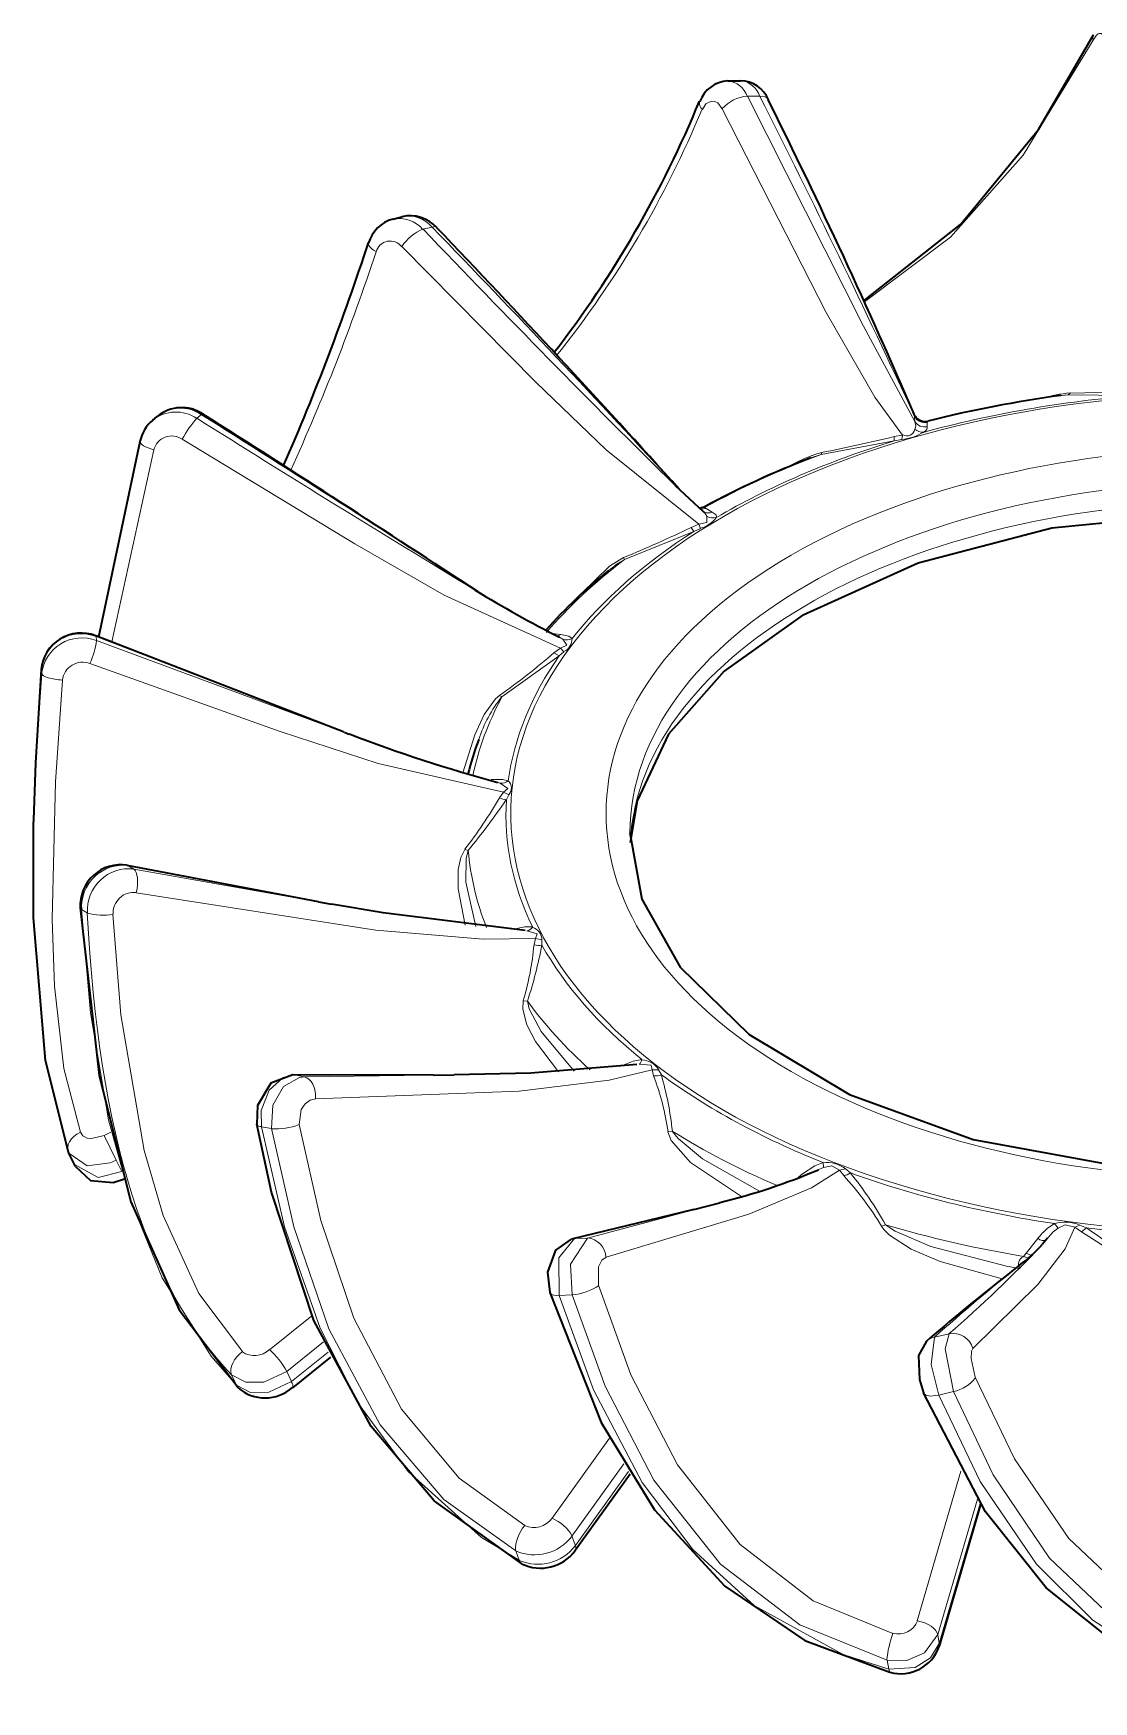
# Model space of a CAD drawing. Extents: x -131 to 1002, y -402 to 783.
# Drawn here: x 757.353 to 760.011, y 381.276 to 385.458 of the extents above; entities that cross this region are included whole.
import ezdxf

# ---------------------------------------------------------------- set-up
doc = ezdxf.new("R2010")
doc.units = 0

msp = doc.modelspace()

# ---------------------------------------------------------------- linework, layer by layer
at = {"color": 7, "lineweight": 35, "ltscale": 0.000784374}
msp.add_line((759.0942, 385.3384), (759.1256, 385.3389), dxfattribs=at)
at = {"color": 7, "lineweight": 13, "ltscale": 0.000801092}
msp.add_line((759.1429, 385.3001), (759.1749, 385.3), dxfattribs=at)
at = {"color": 7, "lineweight": 35, "ltscale": 0.00059476}
msp.add_line((758.2542, 384.9918), (758.2772, 384.9979), dxfattribs=at)
at = {"color": 7, "lineweight": 13, "ltscale": 0.000602166}
msp.add_line((758.3297, 384.9667), (758.3531, 384.9723), dxfattribs=at)
at = {"color": 7, "lineweight": 13, "ltscale": 0.00044942}
msp.add_line((759.9288, 384.5501), (759.9467, 384.5519), dxfattribs=at)
at = {"color": 7, "lineweight": 13, "ltscale": 0.000166845}
msp.add_line((759.9467, 384.5519), (759.9518, 384.5562), dxfattribs=at)
at = {"color": 7, "lineweight": 13, "ltscale": 0.004265}
msp.add_line((759.9467, 384.5519), (760.1173, 384.5501), dxfattribs=at)
at = {"color": 7, "lineweight": 13, "ltscale": 0.004301}
msp.add_line((759.9518, 384.5562), (760.1238, 384.5601), dxfattribs=at)
at = {"color": 7, "lineweight": 35, "ltscale": 0.000371591}
msp.add_line((757.6524, 384.4881), (757.6638, 384.4977), dxfattribs=at)
at = {"color": 7, "lineweight": 13, "ltscale": 0.000376605}
msp.add_line((757.7631, 384.4929), (757.775, 384.502), dxfattribs=at)
at = {"color": 7, "lineweight": 13, "ltscale": 9.48626e-05}
msp.add_line((757.775, 384.502), (757.7784, 384.5037), dxfattribs=at)
at = {"color": 7, "lineweight": 13, "ltscale": 6.68302e-05}
msp.add_line((759.5604, 384.5031), (759.5613, 384.5006), dxfattribs=at)
at = {"color": 7, "lineweight": 13, "ltscale": 0.000102532}
msp.add_line((759.5613, 384.5006), (759.5622, 384.4966), dxfattribs=at)
at = {"color": 7, "lineweight": 13, "ltscale": 0.000294558}
msp.add_line((759.5622, 384.4966), (759.5624, 384.4848), dxfattribs=at)
at = {"color": 7, "lineweight": 13, "ltscale": 5.16325e-05}
msp.add_line((759.5952, 384.4857), (759.5934, 384.4846), dxfattribs=at)
at = {"color": 7, "lineweight": 13, "ltscale": 0.000538711}
msp.add_line((759.5107, 384.4468), (759.532, 384.4504), dxfattribs=at)
at = {"color": 7, "lineweight": 13, "ltscale": 0.000265573}
msp.add_line((759.511, 384.4362), (759.5107, 384.4468), dxfattribs=at)
at = {"color": 7, "lineweight": 13, "ltscale": 0.00026753}
msp.add_line((759.5299, 384.4399), (759.532, 384.4504), dxfattribs=at)
at = {"color": 7, "lineweight": 13, "ltscale": 0.000309912}
msp.add_line((759.5624, 384.4848), (759.5651, 384.4727), dxfattribs=at)
at = {"color": 7, "lineweight": 13, "ltscale": 0.000190313}
msp.add_line((759.563, 384.4654), (759.5651, 384.4727), dxfattribs=at)
at = {"color": 7, "lineweight": 13, "ltscale": 0.000219477}
msp.add_line((759.5846, 384.4576), (759.5912, 384.4634), dxfattribs=at)
at = {"color": 7, "lineweight": 13, "ltscale": 6.42502e-05}
msp.add_line((759.5934, 384.4846), (759.5933, 384.482), dxfattribs=at)
at = {"color": 7, "lineweight": 13, "ltscale": 0.000261688}
msp.add_line((759.5933, 384.482), (759.5933, 384.4715), dxfattribs=at)
at = {"color": 7, "lineweight": 35, "ltscale": 0.012501}
msp.add_line((757.5176, 383.9454), (757.6205, 384.4348), dxfattribs=at)
at = {"color": 7, "lineweight": 13, "ltscale": 0.012319}
msp.add_line((757.55, 383.9323), (757.6555, 384.4136), dxfattribs=at)
at = {"color": 7, "lineweight": 13, "ltscale": 0.000674088}
msp.add_line((759.3022, 384.3934), (759.3278, 384.402), dxfattribs=at)
at = {"color": 7, "lineweight": 13, "ltscale": 0.00466}
msp.add_line((759.3278, 384.402), (759.511, 384.4362), dxfattribs=at)
at = {"color": 7, "lineweight": 13, "ltscale": 0.000130078}
msp.add_line((759.3278, 384.402), (759.3293, 384.407), dxfattribs=at)
at = {"color": 7, "lineweight": 13, "ltscale": 0.000482241}
msp.add_line((759.511, 384.4362), (759.5299, 384.4399), dxfattribs=at)
at = {"color": 7, "lineweight": 35, "ltscale": 0.002389}
msp.add_line((759.0329, 384.2587), (758.9628, 384.3237), dxfattribs=at)
at = {"color": 7, "lineweight": 35, "ltscale": 0.000300137}
msp.add_line((759.0347, 384.2702), (759.023, 384.2674), dxfattribs=at)
at = {"color": 7, "lineweight": 13, "ltscale": 0.000304913}
msp.add_line((759.0358, 384.2689), (759.0237, 384.2668), dxfattribs=at)
at = {"color": 7, "lineweight": 13, "ltscale": 0.000338498}
msp.add_line((759.0393, 384.2667), (759.0259, 384.265), dxfattribs=at)
at = {"color": 7, "lineweight": 13, "ltscale": 0.000154295}
msp.add_line((759.0329, 384.2587), (759.0372, 384.2543), dxfattribs=at)
at = {"color": 7, "lineweight": 35, "ltscale": 4.95911e-05}
msp.add_line((759.0345, 384.2575), (759.0329, 384.2587), dxfattribs=at)
at = {"color": 7, "lineweight": 13, "ltscale": 4.17391e-05}
msp.add_line((759.0349, 384.2703), (759.0358, 384.2689), dxfattribs=at)
at = {"color": 7, "lineweight": 13, "ltscale": 0.000104163}
msp.add_line((759.0358, 384.2689), (759.0393, 384.2667), dxfattribs=at)
at = {"color": 7, "lineweight": 13, "ltscale": 0.000204974}
msp.add_line((759.0413, 384.2472), (759.0372, 384.2543), dxfattribs=at)
at = {"color": 7, "lineweight": 13, "ltscale": 0.000449309}
msp.add_line((759.0393, 384.2667), (759.0549, 384.2578), dxfattribs=at)
at = {"color": 7, "lineweight": 13, "ltscale": 0.000300781}
msp.add_line((759.0549, 384.2578), (759.0645, 384.2505), dxfattribs=at)
at = {"color": 7, "lineweight": 13, "ltscale": 0.000160502}
msp.add_line((759.0652, 384.2441), (759.0645, 384.2505), dxfattribs=at)
at = {"color": 7, "lineweight": 13, "ltscale": 0.004686}
msp.add_line((758.835, 384.1389), (759.0087, 384.2094), dxfattribs=at)
at = {"color": 7, "lineweight": 13, "ltscale": 0.000534406}
msp.add_line((759.0017, 384.2193), (759.0216, 384.2271), dxfattribs=at)
at = {"color": 7, "lineweight": 13, "ltscale": 0.000302263}
msp.add_line((759.0087, 384.2094), (759.0017, 384.2193), dxfattribs=at)
at = {"color": 7, "lineweight": 13, "ltscale": 0.00045224}
msp.add_line((759.0087, 384.2094), (759.0252, 384.2167), dxfattribs=at)
at = {"color": 7, "lineweight": 13, "ltscale": 0.000274578}
msp.add_line((759.0252, 384.2167), (759.0216, 384.2271), dxfattribs=at)
at = {"color": 7, "lineweight": 13, "ltscale": 0.000135142}
msp.add_line((758.835, 384.1389), (758.8327, 384.1437), dxfattribs=at)
at = {"color": 7, "lineweight": 13, "ltscale": 5.18799e-05}
msp.add_line((757.5104, 383.946), (757.5094, 383.9478), dxfattribs=at)
at = {"color": 7, "lineweight": 35, "ltscale": 0.016712}
msp.add_line((758.1325, 383.7058), (757.5094, 383.9478), dxfattribs=at)
at = {"color": 7, "lineweight": 13, "ltscale": 0.000258127}
msp.add_line((757.5113, 383.9357), (757.5104, 383.946), dxfattribs=at)
at = {"color": 7, "lineweight": 13, "ltscale": 0.016712}
msp.add_line((758.134, 383.7052), (757.5104, 383.946), dxfattribs=at)
at = {"color": 7, "lineweight": 13, "ltscale": 0.000563354}
msp.add_line((758.6533, 383.9536), (758.6756, 383.9507), dxfattribs=at)
at = {"color": 7, "lineweight": 13, "ltscale": 0.000231336}
msp.add_line((758.6756, 383.9507), (758.6673, 383.9466), dxfattribs=at)
at = {"color": 7, "lineweight": 13, "ltscale": 0.000279612}
msp.add_line((758.6802, 383.9391), (758.6706, 383.9449), dxfattribs=at)
at = {"color": 7, "lineweight": 13, "ltscale": 0.00051208}
msp.add_line((758.6756, 383.9507), (758.6956, 383.9464), dxfattribs=at)
at = {"color": 7, "lineweight": 13, "ltscale": 0.000242952}
msp.add_line((758.7036, 383.9408), (758.6956, 383.9464), dxfattribs=at)
at = {"color": 7, "lineweight": 13, "ltscale": 0.016898}
msp.add_line((757.5113, 383.9357), (758.1451, 383.701), dxfattribs=at)
at = {"color": 7, "lineweight": 13, "ltscale": 0.000495779}
msp.add_line((758.6581, 383.905), (758.6743, 383.9164), dxfattribs=at)
at = {"color": 7, "lineweight": 13, "ltscale": 0.000377364}
msp.add_line((758.671, 383.8971), (758.6581, 383.905), dxfattribs=at)
at = {"color": 7, "lineweight": 13, "ltscale": 0.000397388}
msp.add_line((758.671, 383.8971), (758.6832, 383.9073), dxfattribs=at)
at = {"color": 7, "lineweight": 13, "ltscale": 0.000317243}
msp.add_line((758.6832, 383.9073), (758.6743, 383.9164), dxfattribs=at)
at = {"color": 7, "lineweight": 35, "ltscale": 0.005847}
msp.add_line((757.3728, 383.8631), (757.3585, 383.6296), dxfattribs=at)
at = {"color": 7, "lineweight": 13, "ltscale": 0.005829}
msp.add_line((757.3729, 383.8624), (757.3585, 383.6296), dxfattribs=at)
at = {"color": 7, "lineweight": 13, "ltscale": 0.000258645}
msp.add_line((757.3745, 383.8521), (757.3729, 383.8624), dxfattribs=at)
at = {"color": 7, "lineweight": 13, "ltscale": 0.004406}
msp.add_line((758.5278, 383.7943), (758.671, 383.8971), dxfattribs=at)
at = {"color": 7, "lineweight": 13, "ltscale": 0.000177763}
msp.add_line((758.5278, 383.7943), (758.522, 383.7983), dxfattribs=at)
at = {"color": 7, "lineweight": 35, "ltscale": 0.000298425}
msp.add_line((758.134, 383.7052), (758.1451, 383.701), dxfattribs=at)
at = {"color": 7, "lineweight": 35, "ltscale": 0.003574}
msp.add_line((757.3585, 383.6296), (757.3539, 383.4868), dxfattribs=at)
at = {"color": 7, "lineweight": 13, "ltscale": 0.000702024}
msp.add_line((758.5011, 383.5872), (758.5292, 383.5877), dxfattribs=at)
at = {"color": 7, "lineweight": 13, "ltscale": 0.000359363}
msp.add_line((758.5234, 383.5784), (758.5094, 383.5817), dxfattribs=at)
at = {"color": 7, "lineweight": 13, "ltscale": 0.000366269}
msp.add_line((758.5435, 383.5845), (758.5292, 383.5877), dxfattribs=at)
at = {"color": 7, "lineweight": 13, "ltscale": 0.000441003}
msp.add_line((758.5215, 383.5417), (758.532, 383.556), dxfattribs=at)
at = {"color": 7, "lineweight": 13, "ltscale": 0.00036891}
msp.add_line((758.545, 383.5491), (758.532, 383.556), dxfattribs=at)
at = {"color": 7, "lineweight": 13, "ltscale": 0.000341235}
msp.add_line((758.5388, 383.537), (758.545, 383.5491), dxfattribs=at)
at = {"color": 7, "lineweight": 35, "ltscale": 0.000142743}
msp.add_line((757.3539, 383.4868), (757.3537, 383.481), dxfattribs=at)
at = {"color": 7, "lineweight": 13, "ltscale": 0.000226171}
msp.add_line((758.4433, 383.4099), (758.4346, 383.4124), dxfattribs=at)
at = {"color": 7, "lineweight": 35, "ltscale": 0.012207}
msp.add_line((758.0678, 383.2808), (757.5882, 383.3723), dxfattribs=at)
at = {"color": 7, "lineweight": 13, "ltscale": 0.000406331}
msp.add_line((757.6048, 383.3624), (757.5911, 383.3712), dxfattribs=at)
at = {"color": 7, "lineweight": 13, "ltscale": 0.01213}
msp.add_line((758.0678, 383.2808), (757.5911, 383.3712), dxfattribs=at)
at = {"color": 7, "lineweight": 13, "ltscale": 0.012578}
msp.add_line((757.6048, 383.3624), (758.1002, 383.2748), dxfattribs=at)
at = {"color": 7, "lineweight": 35, "ltscale": 0.00082365}
msp.add_line((758.0678, 383.2808), (758.1002, 383.2748), dxfattribs=at)
at = {"color": 7, "lineweight": 13, "ltscale": 0.000126611}
msp.add_line((757.4739, 383.2617), (757.4706, 383.2655), dxfattribs=at)
at = {"color": 7, "lineweight": 13, "ltscale": 0.000416867}
msp.add_line((757.4882, 383.2531), (757.4739, 383.2617), dxfattribs=at)
at = {"color": 7, "lineweight": 13, "ltscale": 0.00083507}
msp.add_line((758.5525, 383.2112), (758.5852, 383.2179), dxfattribs=at)
at = {"color": 7, "lineweight": 13, "ltscale": 0.000471506}
msp.add_line((758.6041, 383.218), (758.5852, 383.2179), dxfattribs=at)
at = {"color": 7, "lineweight": 13, "ltscale": 0.000399446}
msp.add_line((758.6083, 383.1735), (758.6118, 383.1891), dxfattribs=at)
at = {"color": 7, "lineweight": 13, "ltscale": 0.000404128}
msp.add_line((758.6274, 383.1852), (758.6118, 383.1891), dxfattribs=at)
at = {"color": 7, "lineweight": 13, "ltscale": 0.00031904}
msp.add_line((758.6278, 383.1724), (758.6274, 383.1852), dxfattribs=at)
at = {"color": 7, "lineweight": 13, "ltscale": 0.000261371}
msp.add_line((758.5916, 383.0319), (758.5811, 383.0325), dxfattribs=at)
at = {"color": 7, "lineweight": 13, "ltscale": 0.000903034}
msp.add_line((758.8235, 382.8679), (758.857, 382.8814), dxfattribs=at)
at = {"color": 7, "lineweight": 13, "ltscale": 0.000538201}
msp.add_line((758.8781, 382.8856), (758.857, 382.8814), dxfattribs=at)
at = {"color": 7, "lineweight": 13, "ltscale": 0.000401167}
msp.add_line((758.908, 382.8445), (758.9041, 382.8601), dxfattribs=at)
at = {"color": 7, "lineweight": 13, "ltscale": 0.000410774}
msp.add_line((758.9205, 382.8595), (758.9041, 382.8601), dxfattribs=at)
at = {"color": 7, "lineweight": 13, "ltscale": 0.000345878}
msp.add_line((758.9274, 382.8475), (758.9205, 382.8595), dxfattribs=at)
at = {"color": 7, "lineweight": 35, "ltscale": 0.008803}
msp.add_line((758.3557, 382.8466), (758.0035, 382.8474), dxfattribs=at)
at = {"color": 7, "lineweight": 13, "ltscale": 0.000631419}
msp.add_line((758.0322, 382.8422), (758.0074, 382.847), dxfattribs=at)
at = {"color": 7, "lineweight": 13, "ltscale": 0.008705}
msp.add_line((758.3557, 382.8466), (758.0074, 382.847), dxfattribs=at)
at = {"color": 7, "lineweight": 13, "ltscale": 0.00939}
msp.add_line((758.0322, 382.8422), (758.4078, 382.847), dxfattribs=at)
at = {"color": 7, "lineweight": 35, "ltscale": 0.001303}
msp.add_line((758.3557, 382.8466), (758.4078, 382.847), dxfattribs=at)
at = {"color": 7, "lineweight": 13, "ltscale": 0.000478025}
msp.add_line((757.5304, 382.6949), (757.5475, 382.7033), dxfattribs=at)
at = {"color": 7, "lineweight": 13, "ltscale": 0.001721}
msp.add_line((757.5304, 382.6949), (757.5607, 382.6331), dxfattribs=at)
at = {"color": 7, "lineweight": 13, "ltscale": 0.000641996}
msp.add_line((757.95, 382.7126), (757.9247, 382.7172), dxfattribs=at)
at = {"color": 7, "lineweight": 13, "ltscale": 0.000277401}
msp.add_line((758.9548, 382.7061), (758.9438, 382.7045), dxfattribs=at)
at = {"color": 7, "lineweight": 35, "ltscale": 0.000210479}
msp.add_line((757.4444, 382.6461), (757.441, 382.6538), dxfattribs=at)
at = {"color": 7, "lineweight": 35, "ltscale": 0.000793624}
msp.add_line((757.4586, 382.6177), (757.4444, 382.6461), dxfattribs=at)
at = {"color": 7, "lineweight": 13, "ltscale": 0.00078953}
msp.add_line((757.5748, 382.6048), (757.5607, 382.6331), dxfattribs=at)
at = {"color": 7, "lineweight": 13, "ltscale": 0.000905239}
msp.add_line((759.2815, 382.5989), (759.3117, 382.6189), dxfattribs=at)
at = {"color": 7, "lineweight": 13, "ltscale": 0.000563019}
msp.add_line((759.3326, 382.6273), (759.3117, 382.6189), dxfattribs=at)
at = {"color": 7, "lineweight": 13, "ltscale": 0.000432414}
msp.add_line((759.334, 382.615), (759.3181, 382.6084), dxfattribs=at)
at = {"color": 7, "lineweight": 13, "ltscale": 0.000311153}
msp.add_line((759.3326, 382.6273), (759.334, 382.615), dxfattribs=at)
at = {"color": 7, "lineweight": 13, "ltscale": 0.000383806}
msp.add_line((759.3888, 382.6113), (759.3737, 382.6087), dxfattribs=at)
at = {"color": 7, "lineweight": 13, "ltscale": 0.000443776}
msp.add_line((759.3845, 382.5947), (759.3737, 382.6087), dxfattribs=at)
at = {"color": 7, "lineweight": 13, "ltscale": 0.000404171}
msp.add_line((759.4015, 382.6013), (759.3888, 382.6113), dxfattribs=at)
at = {"color": 7, "lineweight": 13, "ltscale": 0.000492358}
msp.add_line((759.266, 382.5868), (759.2815, 382.5989), dxfattribs=at)
at = {"color": 7, "lineweight": 13, "ltscale": 0.008595}
msp.add_line((758.7421, 382.4377), (759.0742, 382.5266), dxfattribs=at)
at = {"color": 7, "lineweight": 35, "ltscale": 0.001682}
msp.add_line((759.009, 382.5099), (759.0742, 382.5266), dxfattribs=at)
at = {"color": 7, "lineweight": 35, "ltscale": 0.007894}
msp.add_line((759.009, 382.5099), (758.7021, 382.4357), dxfattribs=at)
at = {"color": 7, "lineweight": 13, "ltscale": 0.007717}
msp.add_line((759.009, 382.5099), (758.7092, 382.4367), dxfattribs=at)
at = {"color": 7, "lineweight": 13, "ltscale": 0.000824359}
msp.add_line((758.7421, 382.4377), (758.7092, 382.4367), dxfattribs=at)
at = {"color": 7, "lineweight": 13, "ltscale": 0.000269856}
msp.add_line((759.4892, 382.4716), (759.4791, 382.4678), dxfattribs=at)
at = {"color": 7, "lineweight": 13, "ltscale": 0.001158}
msp.add_line((759.842, 382.4006), (759.8713, 382.4366), dxfattribs=at)
at = {"color": 7, "lineweight": 35, "ltscale": 0.000494291}
msp.add_line((759.8951, 382.438), (759.8825, 382.4227), dxfattribs=at)
at = {"color": 7, "lineweight": 13, "ltscale": 0.000642521}
msp.add_line((759.8924, 382.4345), (759.9095, 382.4537), dxfattribs=at)
at = {"color": 7, "lineweight": 13, "ltscale": 0.000549793}
msp.add_line((759.9126, 382.4744), (759.8945, 382.462), dxfattribs=at)
at = {"color": 7, "lineweight": 13, "ltscale": 0.000396729}
msp.add_line((759.9222, 382.4632), (759.9095, 382.4537), dxfattribs=at)
at = {"color": 7, "lineweight": 13, "ltscale": 0.000369077}
msp.add_line((759.9126, 382.4744), (759.9222, 382.4632), dxfattribs=at)
at = {"color": 7, "lineweight": 13, "ltscale": 0.00033031}
msp.add_line((759.976, 382.4705), (759.9639, 382.4652), dxfattribs=at)
at = {"color": 7, "lineweight": 13, "ltscale": 0.000498161}
msp.add_line((759.9803, 382.4539), (759.9639, 382.4652), dxfattribs=at)
at = {"color": 7, "lineweight": 13, "ltscale": 0.000457647}
msp.add_line((759.9929, 382.4635), (759.976, 382.4705), dxfattribs=at)
at = {"color": 7, "lineweight": 13, "ltscale": 0.000395677}
msp.add_line((759.9929, 382.4635), (759.9803, 382.4539), dxfattribs=at)
at = {"color": 7, "lineweight": 13, "ltscale": 0.000279382}
msp.add_line((759.8348, 382.3921), (759.842, 382.4006), dxfattribs=at)
at = {"color": 7, "lineweight": 13, "ltscale": 0.000352877}
msp.add_line((759.842, 382.4006), (759.8548, 382.3946), dxfattribs=at)
at = {"color": 7, "lineweight": 13, "ltscale": 0.000178658}
msp.add_line((759.8027, 382.3657), (759.7957, 382.3671), dxfattribs=at)
at = {"color": 7, "lineweight": 13, "ltscale": 0.000496511}
msp.add_line((759.8223, 382.3621), (759.8027, 382.3657), dxfattribs=at)
at = {"color": 7, "lineweight": 13, "ltscale": 0.000318485}
msp.add_line((759.8348, 382.3921), (759.8467, 382.3874), dxfattribs=at)
at = {"color": 7, "lineweight": 13, "ltscale": 0.000830757}
msp.add_line((758.7041, 382.2958), (758.6709, 382.2945), dxfattribs=at)
at = {"color": 7, "lineweight": 13, "ltscale": 0.003392}
msp.add_line((757.9455, 382.1582), (758.0513, 382.2432), dxfattribs=at)
at = {"color": 7, "lineweight": 13, "ltscale": 0.000949835}
msp.add_line((759.6488, 382.1978), (759.6117, 382.1897), dxfattribs=at)
at = {"color": 7, "lineweight": 13, "ltscale": 0.002949}
msp.add_line((757.9882, 382.1038), (758.0801, 382.1776), dxfattribs=at)
at = {"color": 7, "lineweight": 13, "ltscale": 0.002952}
msp.add_line((758.0922, 382.1522), (758.0001, 382.0782), dxfattribs=at)
at = {"color": 7, "lineweight": 13, "ltscale": 0.000705836}
msp.add_line((758.0001, 382.0782), (757.9882, 382.1038), dxfattribs=at)
at = {"color": 7, "lineweight": 35, "ltscale": 0.003064}
msp.add_line((758.0983, 382.1396), (758.0027, 382.0629), dxfattribs=at)
at = {"color": 7, "lineweight": 13, "ltscale": 0.00071871}
msp.add_line((757.8625, 382.0695), (757.8502, 382.0955), dxfattribs=at)
at = {"color": 7, "lineweight": 13, "ltscale": 0.000186421}
msp.add_line((757.8625, 382.0695), (757.8667, 382.0634), dxfattribs=at)
at = {"color": 7, "lineweight": 13, "ltscale": 0.000951841}
msp.add_line((759.6596, 382.0532), (759.6225, 382.0447), dxfattribs=at)
at = {"color": 7, "lineweight": 13, "ltscale": 0.006165}
msp.add_line((758.6534, 381.7359), (758.7971, 381.9363), dxfattribs=at)
at = {"color": 7, "lineweight": 13, "ltscale": 0.005579}
msp.add_line((758.7033, 381.6909), (758.8334, 381.8722), dxfattribs=at)
at = {"color": 7, "lineweight": 13, "ltscale": 0.005715}
msp.add_line((758.845, 381.8531), (758.7117, 381.6674), dxfattribs=at)
at = {"color": 7, "lineweight": 13, "ltscale": 0.009768}
msp.add_line((759.5689, 381.4788), (759.6783, 381.8539), dxfattribs=at)
at = {"color": 7, "lineweight": 35, "ltscale": 0.005903}
msp.add_line((758.8491, 381.8467), (758.7114, 381.6548), dxfattribs=at)
at = {"color": 7, "lineweight": 13, "ltscale": 0.008846}
msp.add_line((759.62, 381.4442), (759.7194, 381.7838), dxfattribs=at)
at = {"color": 7, "lineweight": 35, "ltscale": 0.009259}
msp.add_line((759.7275, 381.7707), (759.6234, 381.4153), dxfattribs=at)
at = {"color": 7, "lineweight": 13, "ltscale": 0.009134}
msp.add_line((759.7264, 381.7725), (759.6238, 381.4219), dxfattribs=at)
at = {"color": 7, "lineweight": 13, "ltscale": 0.000624062}
msp.add_line((758.7117, 381.6674), (758.7033, 381.6909), dxfattribs=at)
at = {"color": 7, "lineweight": 13, "ltscale": 0.000634362}
msp.add_line((758.5713, 381.6304), (758.5625, 381.6542), dxfattribs=at)
at = {"color": 7, "lineweight": 13, "ltscale": 0.000564924}
msp.add_line((759.6238, 381.4219), (759.62, 381.4442), dxfattribs=at)
at = {"color": 7, "lineweight": 13, "ltscale": 0.000164287}
msp.add_line((759.6238, 381.4219), (759.6234, 381.4153), dxfattribs=at)
at = {"color": 7, "lineweight": 13, "ltscale": 0.000571879}
msp.add_line((759.4975, 381.3577), (759.4932, 381.3802), dxfattribs=at)
at = {"color": 7, "lineweight": 13, "ltscale": 0.000210023}
msp.add_line((759.4975, 381.3577), (759.4999, 381.3497), dxfattribs=at)
at = {"color": 7, "lineweight": 35}
for points in [[(759.4353, 384.7881), (759.6768, 384.9782), (759.8727, 385.2166), (760.0105, 385.4543)], [(759.283, 383.9999), (759.5706, 384.1302), (759.9063, 384.2182), (760.3229, 384.2594), (760.7433, 384.2341), (761.1351, 384.1444), (761.4301, 384.0191), (761.662, 383.8593), (761.8079, 383.6927), (761.8863, 383.5123), (761.8981, 383.4292)], [(759.283, 383.9999), (759.0847, 383.8587), (758.9448, 383.7007), (758.8665, 383.5337), (758.8494, 383.4297)], [(757.441, 382.6538), (757.3835, 382.8829), (757.3532, 383.2409), (757.3537, 383.481)], [(758.8487, 383.4538), (758.8783, 383.2879), (758.9742, 383.1169), (759.1471, 382.9486), (759.3989, 382.7982), (759.7089, 382.6852), (760.1104, 382.6117), (760.5322, 382.6034), (760.9418, 382.661), (761.2651, 382.7617), (761.4645, 382.8587)], [(758.5861, 383.2086), (758.2298, 383.2531), (758.1002, 383.2748)], [(757.4706, 383.2655), (757.5179, 382.8453), (757.5974, 382.5291), (757.7186, 382.2581), (757.8667, 382.0634)], [(758.8661, 382.8731), (758.6005, 382.8517), (758.4078, 382.847)], [(758.0035, 382.8474), (757.9486, 382.8266), (757.9148, 382.7706), (757.9134, 382.7232)], [(758.577, 381.6221), (758.3575, 381.7794), (758.1997, 381.9658), (758.0563, 382.2313), (757.9503, 382.5532), (757.9134, 382.7232)], [(757.4586, 382.6177), (757.4967, 382.5824), (757.5531, 382.5774), (757.584, 382.5878)], [(758.701, 382.4355), (758.6616, 382.4078), (758.6423, 382.3528), (758.6476, 382.3013)], [(758.6476, 382.3013), (758.7768, 381.9755), (758.9102, 381.7567), (759.0862, 381.5652), (759.2867, 381.4297), (759.4999, 381.3497)], [(759.5922, 382.1799), (759.5719, 382.144), (759.5741, 382.0839), (759.5845, 382.0504)], [(760.5258, 381.2762), (760.3021, 381.3119), (760.0864, 381.4058), (759.8918, 381.5611), (759.7394, 381.7523), (759.5845, 382.0504)]]:
    msp.add_lwpolyline(points, dxfattribs=at)
at = {"color": 7, "lineweight": 13}
for points in [[(760.0098, 385.4409), (760.0177, 385.4528), (760.0219, 385.4562), (760.0259, 385.4576), (760.0297, 385.457), (760.033, 385.4545), (760.0359, 385.4496), (760.0394, 385.4346)], [(759.4369, 384.7847), (759.6519, 384.9468), (759.8342, 385.1521), (760.0098, 385.4409)], [(759.0301, 385.2671), (759.039, 385.2807), (759.0529, 385.288), (759.0614, 385.2871), (759.0685, 385.2833), (759.08, 385.2689)], [(759.1429, 385.3001), (759.4342, 384.7235), (759.5624, 384.4848)], [(759.08, 385.2689), (759.3406, 384.7576), (759.4624, 384.5457), (759.532, 384.4504)], [(758.2767, 384.9237), (758.6128, 384.5832), (758.7886, 384.4137), (759.0216, 384.2271)], [(757.7263, 384.4407), (758.1586, 384.178), (758.3832, 384.0498), (758.6743, 383.9164)], [(759.0216, 384.2271), (759.0413, 384.2319), (759.0413, 384.2472)], [(758.6931, 384.0204), (758.7973, 384.1219), (758.8327, 384.1437)], [(758.6743, 383.9164), (758.6901, 383.9246), (758.6802, 383.9391)], [(757.4951, 383.8781), (757.9722, 383.7075), (758.2178, 383.6278), (758.532, 383.556)], [(757.4714, 382.7034), (757.4297, 382.8635), (757.4059, 383.0696), (757.4, 383.2377), (757.4084, 383.5819), (757.4264, 383.8368)], [(758.4298, 383.6044), (758.46, 383.6998), (758.4834, 383.75), (758.5115, 383.7893), (758.522, 383.7983)], [(758.532, 383.556), (758.5425, 383.5652), (758.5234, 383.5784)], [(758.4355, 383.2226), (758.4182, 383.3133), (758.4183, 383.3623), (758.4244, 383.3923), (758.4346, 383.4124)], [(758.4626, 383.2194), (758.4376, 383.3301), (758.4379, 383.3901), (758.4433, 383.4099)], [(757.6113, 383.3038), (758.2119, 383.2101), (758.4803, 383.1869), (758.6118, 383.1891)], [(757.4739, 383.2617), (757.4965, 383.0023), (757.5418, 382.7346), (757.5982, 382.5293), (757.676, 382.3383), (757.7987, 382.1418), (757.8625, 382.0695)], [(757.8776, 382.1538), (757.7681, 382.2993), (757.6789, 382.495), (757.631, 382.6575), (757.5726, 382.9977), (757.5528, 383.2496)], [(758.6118, 383.1891), (758.616, 383.2003), (758.5897, 383.2084)], [(758.6693, 382.8546), (758.6119, 382.9304), (758.5901, 382.9728), (758.5797, 383.0119), (758.5811, 383.0325)], [(758.709, 382.8568), (758.6257, 382.9558), (758.5959, 383.0124), (758.5916, 383.0319)], [(758.0605, 382.7871), (758.5707, 382.8065), (758.7968, 382.8336), (758.9041, 382.8601)], [(758.9041, 382.8601), (758.9019, 382.8712), (758.8713, 382.8738)], [(758.0074, 382.847), (757.9791, 382.8403), (757.9439, 382.8088), (757.9243, 382.7576), (757.9247, 382.7172)], [(757.95, 382.7126), (757.9538, 382.7713), (757.9805, 382.8178), (758.0202, 382.8409), (758.0322, 382.8422)], [(758.0194, 382.7227), (758.0247, 382.7603), (758.0342, 382.7744), (758.0469, 382.7838), (758.0605, 382.7871)], [(757.4714, 382.7034), (757.4776, 382.6944), (757.4879, 382.6889), (757.4989, 382.6873), (757.5304, 382.6949)], [(757.9247, 382.7172), (757.9827, 382.4659), (758.0718, 382.2119), (758.1693, 382.0218), (758.2925, 381.8526), (758.4765, 381.6878), (758.5713, 381.6304)], [(758.5625, 381.6542), (758.3821, 381.7825), (758.2227, 381.9697), (758.0939, 382.2106), (758.0057, 382.4665), (757.95, 382.7126)], [(758.5848, 381.7176), (758.4202, 381.836), (758.2759, 382.0091), (758.1566, 382.2373), (758.0735, 382.4818), (758.0194, 382.7227)], [(759.1285, 382.5421), (759.0001, 382.6277), (758.952, 382.683), (758.9438, 382.7045)], [(759.1733, 382.5555), (759.0303, 382.6365), (758.9693, 382.6873), (758.9548, 382.7061)], [(757.4424, 382.6508), (757.488, 382.619), (757.5457, 382.6266), (757.5607, 382.6331)], [(757.5748, 382.6048), (757.5159, 382.5899), (757.4567, 382.6222)], [(758.7888, 382.3903), (759.1469, 382.498), (759.3036, 382.5642), (759.3737, 382.6087)], [(759.3737, 382.6087), (759.3542, 382.6193), (759.334, 382.615)], [(758.7092, 382.4367), (758.6704, 382.3888), (758.6709, 382.2945)], [(758.7041, 382.2958), (758.6997, 382.3726), (758.7421, 382.4377)], [(759.7818, 382.3363), (759.626, 382.3794), (759.5536, 382.4106), (759.4993, 382.4456), (759.4849, 382.4597), (759.4791, 382.4678)], [(759.7957, 382.3671), (759.6024, 382.4173), (759.5134, 382.4555), (759.4892, 382.4716)], [(759.7083, 382.1612), (759.8712, 382.322), (759.9394, 382.4113), (759.9639, 382.4652)], [(759.9639, 382.4652), (759.9394, 382.4713), (759.9222, 382.4632)], [(758.77, 382.3198), (758.7697, 382.3659), (758.7783, 382.383), (758.7888, 382.3903)], [(759.5078, 381.4473), (759.3076, 381.5291), (759.1252, 381.6699), (758.9678, 381.8701), (758.8511, 382.0954), (758.77, 382.3198)], [(758.6709, 382.2945), (758.7572, 382.058), (758.8796, 381.8253), (759.0065, 381.6576), (759.16, 381.5175), (759.3828, 381.3945), (759.4975, 381.3577)], [(759.4932, 381.3802), (759.2748, 381.4686), (759.0759, 381.6204), (758.9087, 381.8314), (758.7866, 382.067), (758.7041, 382.2958)], [(759.6117, 382.1897), (759.6032, 382.1216), (759.6225, 382.0447)], [(759.6596, 382.0532), (759.6389, 382.1602), (759.6488, 382.1978)], [(759.7141, 382.0894), (759.7036, 382.136), (759.7049, 382.1544), (759.7069, 382.1595), (759.7083, 382.1613)], [(757.8502, 382.0955), (757.8857, 382.077), (757.9308, 382.0771), (757.9882, 382.1038)], [(758.0001, 382.0782), (757.9437, 382.0516), (757.8978, 382.0513), (757.8625, 382.0695)], [(760.5352, 381.3756), (760.3236, 381.4157), (760.1251, 381.5184), (759.9484, 381.685), (759.8123, 381.8848), (759.7141, 382.0894)], [(759.6225, 382.0447), (759.7266, 381.8278), (759.8679, 381.621), (760.009, 381.4805), (760.1747, 381.3734), (760.4095, 381.2973), (760.5293, 381.2844)], [(760.5301, 381.3065), (760.3001, 381.3495), (760.0854, 381.4601), (759.8998, 381.6357), (759.7589, 381.8445), (759.6596, 382.0532)], [(759.4932, 381.3802), (759.5428, 381.3795), (759.587, 381.3989), (759.62, 381.4442)], [(759.6238, 381.4219), (759.6022, 381.3863), (759.5631, 381.3619), (759.4975, 381.3577)]]:
    msp.add_lwpolyline(points, dxfattribs=at)
for centre, radius, start, end in [((760.027, 385.4468), 0.0182, 155.6729, 198.8274), ((759.0867, 385.2809), 0.0586, 18.8381, 82.5372), ((759.1183, 385.2809), 0.0591, 18.5738, 82.1501), ((759.0425, 385.2829), 0.0197, 168.9297, 231.8042), ((759.15, 385.2068), 0.0937, 94.3416, 138.4162), ((735.0673, 373.1497), 26.9958, 24.85524, 26.7482), ((759.179, 385.278), 0.022, 38.3025, 100.421), ((756.6556, 386.2518), 2.5696, 321.4629, 337.4763), ((758.2702, 384.916), 0.0778, 40.4278, 101.8845), ((758.2932, 384.9218), 0.078, 40.0568, 101.8305), ((758.3785, 384.8542), 0.1231, 113.4289, 145.6804), ((780.4648, 406.0825), 30.591, 223.64999, 225.3401), ((733.2442, 360.6836), 34.9338, 42.57093, 44.04869), ((758.358, 384.9619), 0.0113, 55.7436, 115.0977), ((753.1056, 386.5892), 5.3755, 335.5337, 341.8015), ((758.22, 384.9383), 0.0281, 192.0244, 254.8709), ((758.2477, 384.9009), 0.0363, 38.1146, 165.1401), ((759.9813, 384.2161), 0.3417, 94.9463, 106.8112), ((757.7105, 384.4148), 0.0938, 56.066, 128.3792), ((757.7219, 384.4242), 0.0939, 55.6915, 128.3475), ((757.9741, 384.3075), 0.2811, 138.6976, 151.7454), ((782.8773, 424.3457), 47.1058, 237.78196, 238.77902), ((729.9266, 340.2935), 52.2485, 56.88922, 57.79179), ((759.5881, 384.5141), 0.03, 206.8153, 280.2601), ((759.5884, 384.5122), 0.0306, 210.7579, 278.9948), ((757.6997, 384.4028), 0.0458, 54.9807, 166.3599), ((758.5258, 388.4968), 4.168, 281.1149, 283.6693), ((759.5189, 384.5642), 0.1247, 275.0863, 301.6557), ((759.5425, 384.4686), 0.02, 239.9139, 351.1131), ((759.5876, 384.5008), 0.0298, 212.4991, 281.0506), ((759.583, 384.4868), 0.0292, 226.9493, 273.0978), ((759.5848, 384.4695), 0.00877, 316.5213, 13.6022), ((759.4481, 384.015), 0.4101, 106.8637, 120.6754), ((759.0082, 384.2842), 0.0692, 284.136, 324.8235), ((759.0443, 384.2819), 0.0263, 247.9747, 293.6858), ((759.057, 384.2745), 0.0316, 240.0584, 285.0345), ((757.647, 387.0223), 3.1132, 292.3864, 295.7943), ((758.9644, 383.9107), 0.2624, 119.5637, 130.1762), ((757.4731, 383.8517), 0.1012, 68.3988, 173.9226), ((757.4746, 383.8412), 0.1012, 68.7743, 173.7495), ((757.3232, 383.9604), 0.1902, 334.4331, 352.5251), ((757.3993, 385.3717), 1.9329, 305.5101, 310.6389), ((758.6898, 383.9673), 0.0299, 251.1036, 297.4271), ((758.6686, 383.9396), 0.0348, 294.4342, 2.0494), ((757.4767, 383.8303), 0.0511, 68.954, 172.6195), ((764.1882, 383.2843), 6.8373, 175.23629, 178.35129), ((758.7787, 383.5905), 0.3237, 140.9085, 162.5298), ((758.5268, 383.6026), 0.0246, 261.9788, 312.6299), ((758.5266, 383.5658), 0.0247, 317.9837, 47.8544), ((757.5497, 384.1002), 1.1207, 322.1453, 330.1185), ((756.8185, 384.7268), 2.0916, 320.9742, 325.33), ((758.5401, 383.5744), 0.0375, 240.3689, 267.9761), ((757.5787, 383.2682), 0.1046, 83.1367, 183.562), ((757.5931, 383.2592), 0.1047, 83.5135, 183.3734), ((757.6054, 383.2519), 0.0526, 83.6127, 182.515), ((757.5258, 383.3895), 0.1421, 254.6006, 280.9201), ((758.5878, 383.2262), 0.0181, 276.2298, 333.3071), ((758.5961, 383.1863), 0.0317, 357.8875, 75.9479), ((757.8813, 383.2396), 0.7298, 343.515, 354.8021), ((757.5271, 383.3795), 1.1199, 341.9193, 349.3483), ((758.6204, 383.2141), 0.0424, 253.4644, 280.1315), ((758.8633, 382.8857), 0.0146, 303.8519, 359.6261), ((758.8765, 382.8328), 0.052, 31.1518, 88.1599), ((758.2977, 382.6124), 0.6528, 8.1096, 20.8251), ((758.9114, 382.8879), 0.0435, 265.4779, 291.6121), ((758.1052, 382.6131), 0.8548, 6.2429, 15.908), ((757.9237, 382.73), 0.0126, 213.6389, 274.4082), ((757.9613, 382.8724), 0.1605, 265.9402, 291.2024), ((759.3422, 382.5505), 0.0769, 52.4826, 97.1046), ((758.8066, 382.063), 0.785, 31.0535, 42.616), ((759.3784, 382.6351), 0.041, 278.5702, 304.3088), ((758.6788, 382.0156), 0.93, 29.3663, 39.023), ((759.9396, 382.3842), 0.0938, 67.1738, 106.6493), ((758.7381, 382.3882), 0.0503, 2.3916, 85.3739), ((759.9849, 382.3561), 0.1392, 130.496, 144.6959), ((759.8845, 382.4512), 0.0191, 227.7501, 295.1332), ((759.452, 381.5718), 1.028, 49.3125, 59.0854), ((759.3542, 381.4959), 1.1592, 47.9632, 56.5735), ((757.5439, 384.6359), 3.2203, 310.804, 316.5769), ((762.8684, 378.5569), 4.8786, 128.5934, 131.8756), ((759.8434, 382.3724), 0.0208, 113.4834, 214.1429), ((758.6953, 382.425), 0.1294, 273.9136, 305.3867), ((758.6637, 382.3173), 0.0233, 225.0004, 287.5803), ((759.6215, 382.1456), 0.0451, 102.4851, 130.452), ((759.6586, 382.1473), 0.0516, 15.6189, 100.9512), ((757.9075, 382.1971), 0.0536, 235.3304, 314.3237), ((757.813, 382.0101), 0.1988, 28.1641, 48.195), ((757.9871, 382.0672), 0.0166, 344.5884, 40.1954), ((759.6459, 382.1362), 0.0835, 279.361, 325.4962), ((758.6075, 381.769), 0.0565, 246.124, 324.2841), ((758.6158, 381.6424), 0.1006, 29.0441, 68.0938), ((758.6531, 381.6563), 0.0914, 138.1359, 181.3171), ((758.6091, 381.7623), 0.1182, 246.6331, 322.8659), ((758.6174, 381.7388), 0.1183, 246.9461, 322.8682), ((758.6996, 381.6612), 0.0135, 331.6564, 27.1338), ((758.5834, 381.6325), 0.0122, 189.5884, 238.1387), ((759.5217, 381.4963), 0.0507, 254.0935, 339.7273), ((759.7322, 381.3621), 0.24, 159.2061, 175.6675)]:
    msp.add_arc(centre, radius, start, end, dxfattribs=at)
at = {"color": 7, "lineweight": 35}
for centre, radius, start, end in [((759.0983, 385.2594), 0.0793, 92.9006, 160.045), ((759.1236, 385.2607), 0.0784, 23.0284, 88.049), ((756.5178, 386.3169), 2.7082, 322.2351, 337.6589), ((745.0046, 378.2229), 15.8535, 23.33809, 26.4774), ((758.2781, 384.9065), 0.0887, 105.6381, 162.9294), ((758.298, 384.9114), 0.089, 42.0139, 103.5621), ((737.8842, 365.3718), 28.3469, 41.93309, 43.74109), ((752.4194, 386.8088), 6.0707, 336.35837, 341.99871), ((760.333, 381.5566), 3.0206, 97.6891, 104.1388), ((757.7135, 384.4153), 0.0951, 130.0017, 168.2151), ((757.7251, 384.4225), 0.097, 56.6578, 129.169), ((729.6644, 340.2753), 52.4074, 56.65997, 57.55764), ((759.5883, 384.5153), 0.0304, 203.7393, 283.4034), ((760.0656, 382.3825), 2.151, 110.7889, 118.6407), ((759.576, 383.1324), 1.2521, 128.5827, 138.5274), ((760.0824, 386.7145), 3.1088, 238.5552, 243.0229), ((757.4728, 383.854), 0.1006, 68.7201, 174.8293), ((759.5903, 387.4879), 4.0527, 249.1114, 254.6547), ((759.1588, 383.4274), 0.7368, 159.3083, 166.4065), ((757.5726, 383.2719), 0.102, 81.1905, 183.592), ((758.6741, 384.1423), 1.6639, 283.9075, 292.8949), ((759.5935, 382.679), 0.3863, 306.8577, 318.4288), ((762.9084, 378.3541), 5.0629, 127.5158, 130.9189), ((757.9339, 382.1406), 0.1032, 228.9651, 311.5575), ((758.6245, 381.7186), 0.1078, 243.7824, 323.6991), ((759.5273, 381.4482), 0.102, 254.4072, 341.0678)]:
    msp.add_arc(centre, radius, start, end, dxfattribs=at)
at = {"color": 7, "lineweight": 13}
for centre, major_axis, ratio, start_param, end_param in [((760.3737, 383.5028), (-1.8234, 0), 0.57735, 5.846853, 12.130038), ((760.3737, 383.5005), (-1.836, 0), 0.57735, 4.852497, 5.156665), ((760.3737, 383.4637), (1.9327, 0), 0.57735, 1.793576, 1.986377), ((760.3737, 383.5028), (-1.585, 0), 0.57735, 5.497787, 11.780972), ((757.6694, 384.4244), (0.0489, -0.0103), 0.276615, 3.141593, 4.483277), ((760.3737, 383.4637), (1.9327, 0), 0.57735, 2.142642, 2.335443), ((760.3737, 383.5005), (-1.836, 0), 0.57735, 5.201563, 5.505731), ((760.3737, 383.4538), (-1.525, 0), 0.57735, 3.141593, 6.283184), ((760.3737, 383.4048), (-1.525, 0), 0.57735, 3.170027, 6.253241), ((760.3737, 383.5005), (-1.836, 0), 0.57735, 5.550629, 5.854797), ((760.3737, 383.4637), (-1.9327, 0), 0.57735, 5.6333, 5.826101), ((760.3737, 383.5005), (-1.836, 0), 0.57735, 5.899695, 6.203862), ((757.4243, 383.8488), (0.0499, -0.004), 0.236708, 3.201192, 4.774645), ((760.3737, 383.4637), (-1.9327, 0), 0.57735, 5.982366, 6.163405), ((760.3737, 383.5005), (-1.836, 0), 0.57735, 6.24876, 6.552928), ((760.3737, 383.4637), (-1.9327, 0), 0.57735, 0.048247, 0.223422), ((757.5929, 383.3144), (-0.0089, -0.0492), 0.402172, 1.428614, 2.985479), ((824.6343, 505.22), (-66.6198, -123.2491), 0.068515, 6.171195, 6.261948), ((760.3737, 383.5005), (-1.836, 0), 0.57735, 0.314641, 0.618809), ((760.3737, 383.4637), (-1.9327, 0), 0.57735, 0.397312, 0.572033), ((758.0286, 382.7925), (0.0004, -0.05), 0.642227, 1.457049, 3.013914), ((760.3737, 383.5005), (-1.836, 0), 0.57735, 0.663707, 0.967875), ((757.488, 382.671), (0.047, 0.0172), 0.726756, 1.661089, 3.231716), ((760.3737, 383.4637), (-1.9327, 0), 0.57735, 0.746378, 0.929466), ((760.3737, 383.5005), (-1.836, 0), 0.57735, 1.012773, 1.316941), ((760.3737, 383.4637), (-1.9327, 0), 0.57735, 1.095444, 1.288245), ((760.3737, 383.5005), (-1.836, 0), 0.57735, 1.361838, 1.666006), ((757.89, 382.1244), (0.0358, 0.0349), 0.613456, 1.335503, 2.90613), ((759.6306, 382.0696), (0.0462, 0.0192), 0.423222, 3.141593, 4.363888), ((759.5717, 381.4516), (0.048, -0.014), 0.518049, 0.249653, 1.77798)]:
    msp.add_ellipse(centre, major_axis=major_axis, ratio=ratio, start_param=start_param, end_param=end_param, dxfattribs=at)

doc.saveas('drawing.dxf')
